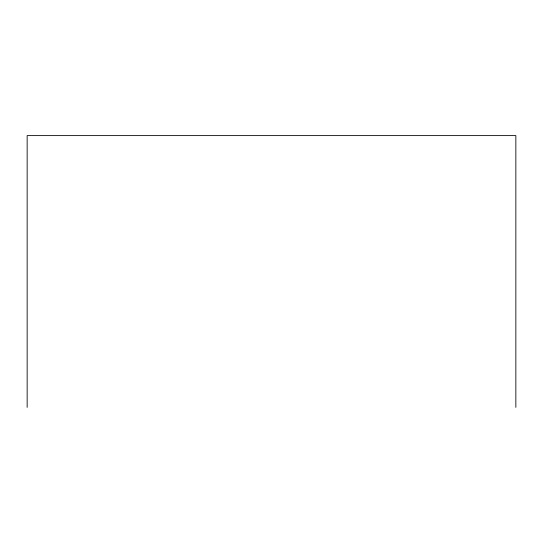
<?xml version="1.0" encoding="UTF-8"?>
<svg xmlns="http://www.w3.org/2000/svg" width="543" height="543" viewBox="0 0 543 543"><rect width="100%" height="100%" fill="white"/><g stroke="black" fill="none" stroke-linecap="round" stroke-linejoin="round"><path stroke-width="0.81" d="M515.85 407.393L515.85 135.607L27.15 135.607L27.15 407.393"/></g></svg>
